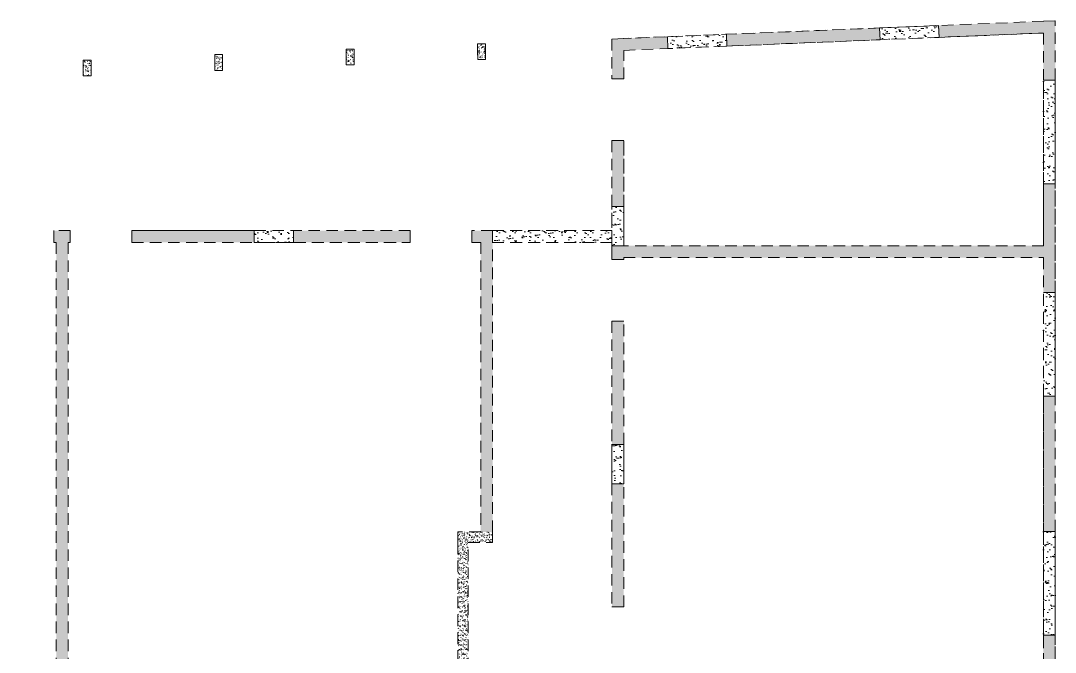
# Model space of a CAD drawing. Header units: metres. Extents: x 399 to 3028, y -427 to 863.
# Drawn here: x 607.33 to 623.09, y -391.26 to -381.64 of the extents above; entities that cross this region are included whole.
import ezdxf

# ---------------------------------------------------------------- set-up
doc = ezdxf.new("R2010")
doc.units = ezdxf.units.M
doc.linetypes.add('Caché', pattern=[0.265, 0.175, -0.09])
for name, color, linetype, lineweight in [('A-WALL', 113, 'Continuous', 18), ('A-WALL-PATT', 111, 'Continuous', 18), ('S-COLS', 52, 'Continuous', 18)]:
    doc.layers.add(name, color=color, linetype=linetype, lineweight=lineweight)
pattern_1 = [(37.5, (117.709333, -43.356), (-0.0020069574, 0.055181266), [0.004, -0.04, 0.004, -0.045, -0.046]), (37.5, (117.709333, -43.356), (-0.0020069574, 0.055181266), [-0.092, 0.004, -0.043]), (7.5, (117.70933, -43.356), (0.0509497245, 0.080337573), [0.004, -0.02, 0.004, -0.035, -0.015]), (7.5, (117.70933, -43.356), (0.0509497245, 0.080337573), [-0.063, 0.004, -0.011]), (327.5, (117.674333, -43.356), (0.0890447396, 0.0001853188), [0.004, -0.011, 0.004, -0.048, -0.067]), (327.5, (117.674333, -43.356), (0.0890447396, 0.0001853188), [-0.066, 0.004, -0.063]), (317.5, (117.67433, -43.356), (0.0859352035, 0.025693205), [0.004, -0.003, 0.004, -0.03, -0.039]), (317.5, (117.67433, -43.356), (0.0859352035, 0.025693205), [-0.041, 0.004, -0.035])]
pattern_2 = [(37.5, (117.70933, -43.356), (-0.004214223, 0.14676253), [0.003, -0.112, 0.003, -0.126, -0.124]), (37.5, (117.70933, -43.356), (-0.004214223, 0.14676253), [-0.245, 0.003, -0.12]), (7.5, (117.70933, -43.356), (0.135030934, 0.215468436), [0.003, -0.059, 0.003, -0.101, -0.04]), (7.5, (117.70933, -43.356), (0.135030934, 0.215468436), [-0.167, 0.003, -0.037]), (327.5, (117.61533, -43.356), (0.23745264, 0.000494183), [0.003, -0.035, 0.003, -0.134, -0.179]), (327.5, (117.61533, -43.356), (0.23745264, 0.000494183), [-0.175, 0.003, -0.176]), (317.5, (117.61533, -43.356), (0.22924279, 0.06663139), [0.003, -0.016, 0.003, -0.087, -0.103]), (317.5, (117.61533, -43.356), (0.22924279, 0.06663139), [-0.109, 0.003, -0.1])]

msp = doc.modelspace()

# ---------------------------------------------------------------- hatches: boundary and pattern name
at = {"layer": 'A-WALL', "linetype": 'Caché'}
h = msp.add_hatch(dxfattribs=at)
h.set_pattern_fill('FP_14', color=94, style=0, pattern_type=2)
h.set_pattern_definition(pattern_2)
h.paths.add_polyline_path([(620.4143, -381.7527), (621.3135, -381.7156), (621.3209, -381.8954), (620.4217, -381.9325)])
h = msp.add_hatch(dxfattribs=at)
h.set_pattern_fill('FP_14', color=94, style=0, pattern_type=2)
h.set_pattern_definition(pattern_2)
h.paths.add_polyline_path([(617.1825, -381.8861), (618.0818, -381.849), (618.0892, -382.0288), (617.19, -382.066)])
h = msp.add_hatch(dxfattribs=at)
h.set_pattern_fill('FP_14', color=94, style=0, pattern_type=2)
h.set_pattern_definition(pattern_2)
h.paths.add_polyline_path([(623.0931, -382.5456), (623.0931, -384.1256), (622.9131, -384.1256), (622.9131, -382.5456)])
h = msp.add_hatch(dxfattribs=at)
h.set_pattern_fill('FP_14', color=94, style=0, pattern_type=2)
h.set_pattern_definition(pattern_2)
h.paths.add_polyline_path([(616.3353, -385.0696), (616.3353, -384.4697), (616.5153, -384.4697), (616.5153, -385.0696)])
h = msp.add_hatch(dxfattribs=at)
h.set_pattern_fill('FP_14', color=94, style=0, pattern_type=2)
h.set_pattern_definition(pattern_2)
h.paths.add_polyline_path([(611.4857, -384.8379), (611.4857, -385.0179), (610.8857, -385.0179), (610.8857, -384.8379)])
h = msp.add_hatch(dxfattribs=at)
h.set_pattern_fill('FP_14', color=94, style=0, pattern_type=2)
h.set_pattern_definition(pattern_2)
h.paths.add_polyline_path([(614.5161, -385.0179), (614.5161, -384.8379), (616.3353, -384.8379), (616.3353, -385.0179)])
h = msp.add_hatch(dxfattribs=at)
h.set_pattern_fill('FP_14', color=94, style=0, pattern_type=2)
h.set_pattern_definition(pattern_2)
h.paths.add_polyline_path([(623.0931, -385.7801), (623.0931, -387.3601), (622.9131, -387.3601), (622.9131, -385.7801)])
h = msp.add_hatch(dxfattribs=at)
h.set_pattern_fill('FP_14', color=94, style=0, pattern_type=2)
h.set_pattern_definition(pattern_2)
h.paths.add_polyline_path([(616.3354, -388.0942), (616.5154, -388.0942), (616.5154, -388.6942), (616.3354, -388.6942)])
h = msp.add_hatch(dxfattribs=at)
h.set_pattern_fill('FP_14', color=94, style=0, pattern_type=2)
h.set_pattern_definition(pattern_2)
h.paths.add_polyline_path([(623.0931, -389.4201), (623.0931, -391.0001), (622.9131, -391.0001), (622.9131, -389.4201)])
at = {"layer": 'A-WALL-PATT'}
h = msp.add_hatch(dxfattribs=at)
h.set_pattern_fill('FP_13', color=94, style=0, pattern_type=2)
h.set_pattern_definition(pattern_1)
h.paths.add_polyline_path([(621.3209, -381.8954), (621.3135, -381.7156), (622.9131, -381.6495), (622.9131, -381.8297)])
h.paths.add_polyline_path([(618.0892, -382.0288), (618.0818, -381.849), (620.4143, -381.7527), (620.4217, -381.9325)])
h.paths.add_polyline_path([(616.5153, -382.0938), (616.5153, -381.9137), (617.1825, -381.8861), (617.19, -382.066)])
h = msp.add_hatch(dxfattribs=at)
h.set_pattern_fill('FP_13', color=94, style=0, pattern_type=2)
h.set_pattern_definition(pattern_1)
h.paths.add_polyline_path([(623.0931, -382.5456), (622.9131, -382.5456), (622.9131, -381.8297), (622.9131, -381.6495), (623.0931, -381.6421)])
h.paths.add_polyline_path([(623.0931, -385.7801), (622.9131, -385.7801), (622.9131, -385.2496), (622.9131, -385.0696), (622.9131, -384.1256), (623.0931, -384.1256)])
h.paths.add_polyline_path([(623.0931, -389.4201), (622.9131, -389.4201), (622.9131, -387.3601), (623.0931, -387.3601)])
h.paths.add_polyline_path([(623.0931, -392.249), (622.9131, -392.249), (622.9131, -391.7187), (622.9131, -391.5387), (622.9131, -391.0001), (623.0931, -391.0001)])
h.paths.add_polyline_path([(623.0931, -395.889), (622.9131, -395.889), (622.9131, -393.829), (623.0931, -393.829)])
h.paths.add_polyline_path([(623.0931, -398.718), (622.9131, -398.718), (622.9131, -398.1875), (622.9131, -398.0075), (622.9131, -397.469), (623.0931, -397.469)])
h.paths.add_polyline_path([(623.0931, -402.358), (622.9131, -402.358), (622.9131, -400.298), (623.0931, -400.298)])
h.paths.add_polyline_path([(623.0931, -405.1864), (622.9131, -405.1864), (622.9131, -404.6566), (622.9131, -404.4766), (622.9131, -403.938), (623.0931, -403.938)])
h.paths.add_polyline_path([(623.0931, -408.8264), (622.9131, -408.8264), (622.9131, -406.7664), (623.0931, -406.7664)])
h.paths.add_polyline_path([(623.0931, -411.6554), (622.9131, -411.6554), (622.9131, -411.1254), (622.9131, -410.9454), (622.9131, -410.4064), (623.0931, -410.4064)])
h.paths.add_polyline_path([(623.0931, -415.2954), (622.9131, -415.2954), (622.9131, -413.2354), (623.0931, -413.2354)])
h.paths.add_polyline_path([(623.0931, -418.5298), (622.9131, -418.5298), (622.9131, -417.5947), (622.9131, -417.4147), (622.9131, -416.8754), (623.0931, -416.8754)])
h.paths.add_polyline_path([(623.0931, -421.3216), (622.9131, -421.3064), (622.9131, -421.1257), (622.9131, -420.1098), (623.0931, -420.1098)])
h = msp.add_hatch(dxfattribs=at)
h.set_pattern_fill('FP_13', color=94, style=0, pattern_type=2)
h.set_pattern_definition(pattern_1)
h.paths.add_polyline_path([(616.5153, -382.5286), (616.3353, -382.5286), (616.3353, -381.9211), (616.5153, -381.9137), (616.5153, -382.0938)])
h.paths.add_polyline_path([(616.5153, -384.4697), (616.3353, -384.4697), (616.3353, -383.4686), (616.5153, -383.4686)])
h.paths.add_polyline_path([(616.5153, -385.2797), (616.3353, -385.2797), (616.3353, -385.0696), (616.5153, -385.0696), (616.5153, -385.2496)])
h.paths.add_polyline_path([(616.5154, -388.0942), (616.3354, -388.0942), (616.3353, -386.2197), (616.5153, -386.2197)])
h.paths.add_polyline_path([(616.5154, -390.5687), (616.3354, -390.5687), (616.3354, -388.6942), (616.5154, -388.6942)])
h.paths.add_polyline_path([(616.5154, -391.7487), (616.3354, -391.7487), (616.3354, -391.5087), (616.5154, -391.5087), (616.5154, -391.5393), (616.5154, -391.7193)])
h.paths.add_polyline_path([(616.5155, -394.5638), (616.3355, -394.5638), (616.3354, -392.6887), (616.5154, -392.6887)])
h.paths.add_polyline_path([(616.5155, -397.0376), (616.3355, -397.0376), (616.3355, -395.1638), (616.5155, -395.1638)])
h.paths.add_polyline_path([(616.5155, -398.2176), (616.3355, -398.2176), (616.3355, -397.9776), (616.5155, -397.9776), (616.5155, -398.0082), (616.5155, -398.1882)])
h.paths.add_polyline_path([(616.5156, -401.0321), (616.3356, -401.0321), (616.3355, -399.1576), (616.5155, -399.1576)])
h.paths.add_polyline_path([(616.5156, -403.5066), (616.3356, -403.5066), (616.3356, -401.6321), (616.5156, -401.6321)])
h.paths.add_polyline_path([(616.5156, -404.6868), (616.3356, -404.6868), (616.3356, -404.4466), (616.5156, -404.4466), (616.5156, -404.4772), (616.5156, -404.6572)])
h.paths.add_polyline_path([(616.5156, -407.5018), (616.3356, -407.5018), (616.3356, -405.6268), (616.5156, -405.6268)])
h.paths.add_polyline_path([(616.5157, -409.9736), (616.3357, -409.9736), (616.3357, -408.1018), (616.5157, -408.1018)])
h.paths.add_polyline_path([(616.5157, -411.1547), (616.3357, -411.1547), (616.3357, -410.9157), (616.5157, -410.9157), (616.5157, -410.9454), (616.5157, -411.1254)])
h.paths.add_polyline_path([(616.5157, -412.8468), (616.3357, -412.8468), (616.3357, -412.0968), (616.5157, -412.0968)])
h = msp.add_hatch(dxfattribs=at)
h.set_pattern_fill('FP_13', color=94, style=0, pattern_type=2)
h.set_pattern_definition(pattern_1)
h.paths.add_polyline_path([(614.2012, -385.0179), (614.2012, -384.8379), (614.5161, -384.8379), (614.5161, -385.0179), (614.3361, -385.0179)])
h.paths.add_polyline_path([(611.4857, -385.0179), (611.4857, -384.8379), (613.2612, -384.8379), (613.2612, -385.0179)])
h.paths.add_polyline_path([(609.0207, -385.0179), (609.0207, -384.8379), (610.8857, -384.8379), (610.8857, -385.0179)])
h.paths.add_polyline_path([(607.8313, -385.0179), (607.8313, -384.8379), (608.0807, -384.8379), (608.0807, -385.0179), (608.0472, -385.0179), (607.8672, -385.0179)])
h.paths.add_polyline_path([(605.3521, -385.0179), (605.3521, -384.8379), (606.8913, -384.8379), (606.8913, -385.0179)])
h.paths.add_polyline_path([(604.6321, -385.0179), (604.6321, -384.8379), (604.8121, -384.8379), (604.8121, -385.0179)])
h.paths.add_polyline_path([(602.5518, -385.0179), (602.5518, -384.8379), (604.0921, -384.8379), (604.0921, -385.0179)])
h.paths.add_polyline_path([(601.3718, -385.0179), (601.3718, -384.8379), (601.6118, -384.8379), (601.6118, -385.0179)])
h.paths.add_polyline_path([(598.3454, -385.0179), (598.3454, -384.8379), (600.4318, -384.8379), (600.4318, -385.0179)])
h = msp.add_hatch(dxfattribs=at)
h.set_pattern_fill('FP_13', color=94, style=0, pattern_type=2)
h.set_pattern_definition(pattern_1)
h.paths.add_polyline_path([(608.0472, -391.5182), (607.8672, -391.5182), (607.8672, -385.0179), (608.0472, -385.0179)])
h = msp.add_hatch(dxfattribs=at)
h.set_pattern_fill('FP_13', color=94, style=0, pattern_type=2)
h.set_pattern_definition(pattern_1)
h.paths.add_polyline_path([(614.3361, -385.0179), (614.5161, -385.0179), (614.5161, -389.4268), (614.3361, -389.4268)])
h = msp.add_hatch(dxfattribs=at)
h.set_pattern_fill('FP_13', color=94, style=0, pattern_type=2)
h.set_pattern_definition(pattern_1)
h.paths.add_polyline_path([(616.5153, -385.2496), (616.5153, -385.0696), (622.9131, -385.0696), (622.9131, -385.2496)])
h = msp.add_hatch(dxfattribs=at)
h.set_pattern_fill('FP_13', color=94, style=0, pattern_type=2)
h.set_pattern_definition(pattern_1)
h.paths.add_polyline_path([(613.986, -389.5868), (613.986, -389.4268), (614.3361, -389.4268), (614.5161, -389.4268), (614.5161, -389.5868), (614.146, -389.5868)])
h = msp.add_hatch(dxfattribs=at)
h.set_pattern_fill('FP_13', color=94, style=0, pattern_type=2)
h.set_pattern_definition(pattern_1)
h.paths.add_polyline_path([(614.1462, -391.5182), (613.9862, -391.5182), (613.986, -389.5868), (614.146, -389.5868)])
at = {"layer": 'S-COLS', "linetype": 'Caché'}
h = msp.add_hatch(dxfattribs=at)
h.set_pattern_fill('FP_13', color=94, style=0, pattern_type=2)
h.set_pattern_definition(pattern_1)
h.paths.add_polyline_path([(614.2899, -382.233), (614.2893, -381.993), (614.4093, -381.9928), (614.4099, -382.2328)])
h = msp.add_hatch(dxfattribs=at)
h.set_pattern_fill('FP_13', color=94, style=0, pattern_type=2)
h.set_pattern_definition(pattern_1)
h.paths.add_polyline_path([(610.2828, -382.3992), (610.2822, -382.1592), (610.4022, -382.1589), (610.4028, -382.3989)])
h = msp.add_hatch(dxfattribs=at)
h.set_pattern_fill('FP_13', color=94, style=0, pattern_type=2)
h.set_pattern_definition(pattern_1)
h.paths.add_polyline_path([(612.2863, -382.3161), (612.2858, -382.0761), (612.4058, -382.0758), (612.4063, -382.3158)])
h = msp.add_hatch(dxfattribs=at)
h.set_pattern_fill('FP_13', color=94, style=0, pattern_type=2)
h.set_pattern_definition(pattern_1)
h.paths.add_polyline_path([(608.2792, -382.4823), (608.2787, -382.2423), (608.3987, -382.242), (608.3992, -382.482)])

# ---------------------------------------------------------------- linework, layer by layer
at = {"layer": 'A-WALL', "color": 94, "linetype": 'Caché'}
for p, q in [((622.9131, -381.6495), (616.5153, -381.9137)), ((620.4143, -381.7527), (621.3135, -381.7156)), ((622.9131, -381.6495), (621.3135, -381.7156)), ((621.3135, -381.7156), (621.3209, -381.8954)), ((621.3209, -381.8954), (621.3135, -381.7156)), ((621.3135, -381.7156), (621.3135, -381.7156)), ((623.0931, -381.6421), (622.9131, -381.6495)), ((622.9131, -381.6495), (623.0931, -381.6421)), ((623.0931, -382.5456), (623.0931, -381.6421)), ((623.0931, -421.3216), (623.0931, -381.6421)), ((623.0931, -381.6421), (623.0931, -381.6421)), ((616.5153, -382.0938), (622.9131, -381.8297)), ((617.1825, -381.8861), (616.5153, -381.9137)), ((617.1825, -381.8861), (618.0818, -381.849)), ((617.19, -382.066), (617.1825, -381.8861)), ((617.19, -382.066), (617.1825, -381.8861)), ((617.1825, -381.8861), (617.1825, -381.8861)), ((620.4143, -381.7527), (618.0818, -381.849)), ((618.0818, -381.849), (618.0892, -382.0288)), ((618.0892, -382.0288), (618.0818, -381.849)), ((618.0818, -381.849), (618.0818, -381.849)), ((620.4217, -381.9325), (620.4143, -381.7527)), ((620.4217, -381.9325), (620.4143, -381.7527)), ((620.4143, -381.7527), (620.4143, -381.7527)), ((621.3209, -381.8954), (622.9131, -381.8297)), ((622.9131, -381.8297), (622.9131, -382.5456)), ((622.9131, -381.8297), (622.9131, -385.0696)), ((622.9131, -381.8297), (622.9131, -381.8297)), ((616.5153, -381.9137), (616.3353, -381.9211)), ((616.3353, -381.9211), (616.5153, -381.9137)), ((616.3353, -381.9211), (616.3353, -382.5286)), ((616.3353, -381.9211), (616.3353, -381.9211)), ((616.3353, -381.9211), (616.3353, -382.5286)), ((618.0892, -382.0288), (617.19, -382.066)), ((618.0892, -382.0288), (620.4217, -381.9325)), ((618.0892, -382.0288), (618.0892, -382.0288)), ((621.3209, -381.8954), (620.4217, -381.9325)), ((620.4217, -381.9325), (620.4217, -381.9325)), ((621.3209, -381.8954), (621.3209, -381.8954)), ((616.5153, -382.0938), (617.19, -382.066)), ((616.5153, -382.5286), (616.5153, -382.0938)), ((616.5153, -382.5286), (616.5153, -382.0938)), ((616.5153, -382.0938), (616.5153, -382.0938)), ((617.19, -382.066), (617.19, -382.066)), ((616.3353, -382.5286), (616.5153, -382.5286)), ((616.5153, -382.5286), (616.3353, -382.5286)), ((616.3353, -382.5286), (616.3353, -382.5286)), ((616.5153, -382.5286), (616.5153, -382.5286)), ((622.9131, -382.5456), (623.0931, -382.5456)), ((622.9131, -382.5456), (623.0931, -382.5456)), ((622.9131, -382.5456), (622.9131, -382.5456)), ((622.9131, -384.1256), (622.9131, -382.5456)), ((623.0931, -382.5456), (623.0931, -382.5456)), ((623.0931, -382.5456), (623.0931, -384.1256)), ((616.5153, -383.4686), (616.3353, -383.4686)), ((616.3353, -383.4686), (616.3353, -384.4697)), ((616.3353, -383.4686), (616.5153, -383.4686)), ((616.3353, -383.4686), (616.3353, -383.4686)), ((616.3353, -383.4686), (616.3353, -385.2797)), ((616.5153, -384.4697), (616.5153, -383.4686)), ((616.5153, -385.0696), (616.5153, -383.4686)), ((616.5153, -383.4686), (616.5153, -383.4686)), ((623.0931, -384.1256), (622.9131, -384.1256)), ((622.9131, -384.1256), (622.9131, -385.0696)), ((622.9131, -384.1256), (623.0931, -384.1256)), ((622.9131, -384.1256), (622.9131, -384.1256)), ((623.0931, -385.7801), (623.0931, -384.1256)), ((623.0931, -384.1256), (623.0931, -384.1256)), ((616.3353, -384.4697), (616.5153, -384.4697)), ((616.5153, -384.4697), (616.3353, -384.4697)), ((616.3353, -385.0696), (616.3353, -384.4697)), ((616.3353, -384.4697), (616.3353, -384.4697)), ((616.5153, -384.4697), (616.5153, -384.4697)), ((616.5153, -384.4697), (616.5153, -385.0696)), ((608.0807, -384.8379), (607.8313, -384.8379)), ((607.8313, -384.8379), (607.8313, -385.0179)), ((607.8313, -385.0179), (607.8313, -384.8379)), ((608.0807, -384.8379), (607.8313, -384.8379)), ((607.8313, -384.8379), (607.8313, -384.8379)), ((608.0807, -385.0179), (608.0807, -384.8379)), ((608.0807, -384.8379), (608.0807, -385.0179)), ((608.0807, -384.8379), (608.0807, -384.8379)), ((610.8857, -384.8379), (609.0207, -384.8379)), ((609.0207, -384.8379), (609.0207, -385.0179)), ((609.0207, -385.0179), (609.0207, -384.8379)), ((613.2612, -384.8379), (609.0207, -384.8379)), ((609.0207, -384.8379), (609.0207, -384.8379)), ((610.8857, -385.0179), (610.8857, -384.8379)), ((610.8857, -385.0179), (610.8857, -384.8379)), ((610.8857, -384.8379), (610.8857, -384.8379)), ((610.8857, -384.8379), (611.4857, -384.8379)), ((613.2612, -384.8379), (611.4857, -384.8379)), ((611.4857, -384.8379), (611.4857, -385.0179)), ((611.4857, -385.0179), (611.4857, -384.8379)), ((611.4857, -384.8379), (611.4857, -384.8379)), ((613.2612, -385.0179), (613.2612, -384.8379)), ((613.2612, -384.8379), (613.2612, -385.0179)), ((613.2612, -384.8379), (613.2612, -384.8379)), ((614.5161, -384.8379), (614.2012, -384.8379)), ((614.2012, -384.8379), (614.2012, -385.0179)), ((614.2012, -385.0179), (614.2012, -384.8379)), ((614.5161, -384.8379), (614.2012, -384.8379)), ((614.2012, -384.8379), (614.2012, -384.8379)), ((614.5161, -385.0179), (614.5161, -384.8379)), ((614.5161, -384.8379), (614.5161, -385.0179)), ((614.5161, -384.8379), (614.5161, -384.8379)), ((614.5161, -384.8379), (614.5161, -384.8379)), ((614.5161, -384.8379), (616.3353, -384.8379)), ((616.3353, -384.8379), (614.5161, -384.8379)), ((614.5161, -385.0179), (614.5161, -384.8379)), ((614.5161, -384.8379), (614.5161, -385.0179)), ((616.3353, -384.8379), (616.3353, -384.8379)), ((616.3353, -384.8379), (616.3353, -385.0179)), ((616.3353, -385.0179), (616.3353, -384.8379)), ((607.8313, -385.0179), (607.8672, -385.0179)), ((607.8313, -385.0179), (607.8313, -385.0179)), ((607.8313, -385.0179), (607.8672, -385.0179)), ((607.8672, -385.0179), (607.8672, -391.5182)), ((607.8672, -385.0179), (607.8672, -385.0179)), ((607.8672, -385.0179), (607.8672, -391.5182)), ((608.0472, -385.0179), (608.0807, -385.0179)), ((608.0472, -385.0179), (608.0807, -385.0179)), ((608.0472, -391.5182), (608.0472, -385.0179)), ((608.0472, -391.5182), (608.0472, -385.0179)), ((608.0472, -385.0179), (608.0472, -385.0179)), ((608.0807, -385.0179), (608.0807, -385.0179)), ((609.0207, -385.0179), (610.8857, -385.0179)), ((609.0207, -385.0179), (609.0207, -385.0179)), ((609.0207, -385.0179), (613.2612, -385.0179)), ((610.8857, -385.0179), (610.8857, -385.0179)), ((611.4857, -385.0179), (610.8857, -385.0179)), ((611.4857, -385.0179), (613.2612, -385.0179)), ((611.4857, -385.0179), (611.4857, -385.0179)), ((613.2612, -385.0179), (613.2612, -385.0179)), ((614.2012, -385.0179), (614.3361, -385.0179)), ((614.2012, -385.0179), (614.2012, -385.0179)), ((614.2012, -385.0179), (614.3361, -385.0179)), ((614.3361, -385.0179), (614.3361, -389.4268)), ((614.3361, -385.0179), (614.3361, -385.0179)), ((614.3361, -385.0179), (614.3361, -389.4268)), ((614.5161, -389.4268), (614.5161, -385.0179)), ((614.5161, -389.4268), (614.5161, -385.0179)), ((614.5161, -385.0179), (616.3353, -385.0179)), ((616.3353, -385.0179), (614.5161, -385.0179)), ((614.5161, -385.0179), (614.5161, -385.0179)), ((616.3353, -385.0179), (616.3353, -385.0179)), ((616.5153, -385.0696), (616.3353, -385.0696)), ((616.3353, -385.0696), (616.3353, -385.2797)), ((616.5153, -385.0696), (616.3353, -385.0696)), ((616.3353, -385.0696), (616.3353, -385.0696)), ((622.9131, -385.0696), (616.5153, -385.0696)), ((616.5153, -385.0696), (616.5153, -385.0696)), ((622.9131, -385.0696), (616.5153, -385.0696)), ((622.9131, -385.0696), (622.9131, -385.0696)), ((616.3353, -385.2797), (616.5153, -385.2797)), ((616.5153, -385.2797), (616.3353, -385.2797)), ((616.3353, -385.2797), (616.3353, -385.2797)), ((616.5153, -385.2797), (616.5153, -385.2496)), ((616.5153, -385.2797), (616.5153, -385.2496)), ((616.5153, -385.2496), (622.9131, -385.2496)), ((616.5153, -385.2496), (622.9131, -385.2496)), ((616.5153, -385.2496), (616.5153, -385.2496)), ((616.5153, -385.2797), (616.5153, -385.2797)), ((622.9131, -385.2496), (622.9131, -385.7801)), ((622.9131, -385.2496), (622.9131, -391.5387)), ((622.9131, -385.2496), (622.9131, -385.2496)), ((622.9131, -385.7801), (623.0931, -385.7801)), ((622.9131, -385.7801), (623.0931, -385.7801)), ((622.9131, -387.3601), (622.9131, -385.7801)), ((622.9131, -385.7801), (622.9131, -385.7801)), ((623.0931, -385.7801), (623.0931, -385.7801)), ((623.0931, -385.7801), (623.0931, -387.3601)), ((616.5153, -386.2197), (616.3353, -386.2197)), ((616.3353, -386.2197), (616.3354, -388.0942)), ((616.3353, -386.2197), (616.5153, -386.2197)), ((616.3353, -386.2197), (616.3353, -386.2197)), ((616.3353, -386.2197), (616.3354, -390.5687)), ((616.5154, -388.0942), (616.5153, -386.2197)), ((616.5154, -390.5687), (616.5153, -386.2197)), ((616.5153, -386.2197), (616.5153, -386.2197)), ((623.0931, -387.3601), (622.9131, -387.3601)), ((622.9131, -387.3601), (622.9131, -389.4201)), ((622.9131, -387.3601), (623.0931, -387.3601)), ((622.9131, -387.3601), (622.9131, -387.3601)), ((623.0931, -389.4201), (623.0931, -387.3601)), ((623.0931, -387.3601), (623.0931, -387.3601)), ((616.3354, -388.0942), (616.5154, -388.0942)), ((616.5154, -388.0942), (616.3354, -388.0942)), ((616.3354, -388.6942), (616.3354, -388.0942)), ((616.3354, -388.0942), (616.3354, -388.0942)), ((616.5154, -388.0942), (616.5154, -388.0942)), ((616.5154, -388.0942), (616.5154, -388.6942)), ((616.5154, -388.6942), (616.3354, -388.6942)), ((616.3354, -388.6942), (616.3354, -390.5687)), ((616.5154, -388.6942), (616.3354, -388.6942)), ((616.3354, -388.6942), (616.3354, -388.6942)), ((616.5154, -390.5687), (616.5154, -388.6942)), ((616.5154, -388.6942), (616.5154, -388.6942)), ((614.3361, -389.4268), (613.986, -389.4268)), ((613.986, -389.4268), (613.986, -389.5868)), ((613.986, -389.5868), (613.986, -389.4268)), ((613.986, -389.4268), (613.986, -389.4268)), ((614.3361, -389.4268), (613.986, -389.4268)), ((614.3361, -389.4268), (614.3361, -389.4268)), ((614.5161, -389.5868), (614.5161, -389.4268)), ((614.5161, -389.4268), (614.5161, -389.5868)), ((622.9131, -389.4201), (623.0931, -389.4201)), ((622.9131, -389.4201), (623.0931, -389.4201)), ((622.9131, -391.0001), (622.9131, -389.4201)), ((622.9131, -389.4201), (622.9131, -389.4201)), ((623.0931, -389.4201), (623.0931, -389.4201)), ((623.0931, -389.4201), (623.0931, -391.0001)), ((613.986, -389.5868), (613.9862, -391.5182)), ((613.986, -389.5868), (613.9862, -391.5182)), ((614.146, -389.5868), (614.5161, -389.5868)), ((614.146, -389.5868), (614.5161, -389.5868)), ((614.1462, -391.5182), (614.146, -389.5868)), ((614.1462, -391.5182), (614.146, -389.5868)), ((614.146, -389.5868), (614.146, -389.5868)), ((614.5161, -389.5868), (614.5161, -389.5868)), ((616.3354, -390.5687), (616.5154, -390.5687)), ((616.5154, -390.5687), (616.3354, -390.5687)), ((616.3354, -390.5687), (616.3354, -390.5687)), ((616.5154, -390.5687), (616.5154, -390.5687)), ((623.0931, -391.0001), (622.9131, -391.0001)), ((622.9131, -391.0001), (622.9131, -391.5387)), ((622.9131, -391.0001), (623.0931, -391.0001)), ((622.9131, -391.0001), (622.9131, -391.0001)), ((623.0931, -392.249), (623.0931, -391.0001)), ((623.0931, -391.0001), (623.0931, -391.0001))]:
    msp.add_line(p, q, dxfattribs=at)
at = {"layer": 'S-COLS', "color": 94, "linetype": 'Caché'}
for p, q in [((614.4093, -381.9928), (614.2893, -381.993)), ((614.2893, -381.993), (614.4093, -381.9928)), ((614.2893, -381.993), (614.2899, -382.233)), ((614.2899, -382.233), (614.2893, -381.993)), ((614.2893, -381.993), (614.2893, -381.993)), ((614.4099, -382.2328), (614.4093, -381.9928)), ((614.4093, -381.9928), (614.4099, -382.2328)), ((614.4093, -381.9928), (614.4093, -381.9928)), ((610.4022, -382.1589), (610.2822, -382.1592)), ((610.2822, -382.1592), (610.4022, -382.1589)), ((610.2822, -382.1592), (610.2828, -382.3992)), ((610.2828, -382.3992), (610.2822, -382.1592)), ((610.2822, -382.1592), (610.2822, -382.1592)), ((610.4028, -382.3989), (610.4022, -382.1589)), ((610.4022, -382.1589), (610.4028, -382.3989)), ((610.4022, -382.1589), (610.4022, -382.1589)), ((612.4058, -382.0758), (612.2858, -382.0761)), ((612.2858, -382.0761), (612.4058, -382.0758)), ((612.2858, -382.0761), (612.2863, -382.3161)), ((612.2863, -382.3161), (612.2858, -382.0761)), ((612.2858, -382.0761), (612.2858, -382.0761)), ((612.4063, -382.3158), (612.4058, -382.0758)), ((612.4058, -382.0758), (612.4063, -382.3158)), ((612.4058, -382.0758), (612.4058, -382.0758)), ((608.3987, -382.242), (608.2787, -382.2423)), ((608.2787, -382.2423), (608.3987, -382.242)), ((608.2787, -382.2423), (608.2792, -382.4823)), ((608.2792, -382.4823), (608.2787, -382.2423)), ((608.2787, -382.2423), (608.2787, -382.2423)), ((608.3992, -382.482), (608.3987, -382.242)), ((608.3987, -382.242), (608.3992, -382.482)), ((608.3987, -382.242), (608.3987, -382.242)), ((612.2863, -382.3161), (612.4063, -382.3158)), ((612.4063, -382.3158), (612.2863, -382.3161)), ((612.2863, -382.3161), (612.2863, -382.3161)), ((612.4063, -382.3158), (612.4063, -382.3158)), ((614.2899, -382.233), (614.4099, -382.2328)), ((614.4099, -382.2328), (614.2899, -382.233)), ((614.2899, -382.233), (614.2899, -382.233)), ((614.4099, -382.2328), (614.4099, -382.2328)), ((608.2792, -382.4823), (608.3992, -382.482)), ((608.3992, -382.482), (608.2792, -382.4823)), ((608.2792, -382.4823), (608.2792, -382.4823)), ((608.3992, -382.482), (608.3992, -382.482)), ((610.2828, -382.3992), (610.4028, -382.3989)), ((610.4028, -382.3989), (610.2828, -382.3992)), ((610.2828, -382.3992), (610.2828, -382.3992)), ((610.4028, -382.3989), (610.4028, -382.3989))]:
    msp.add_line(p, q, dxfattribs=at)

doc.saveas('drawing.dxf')
